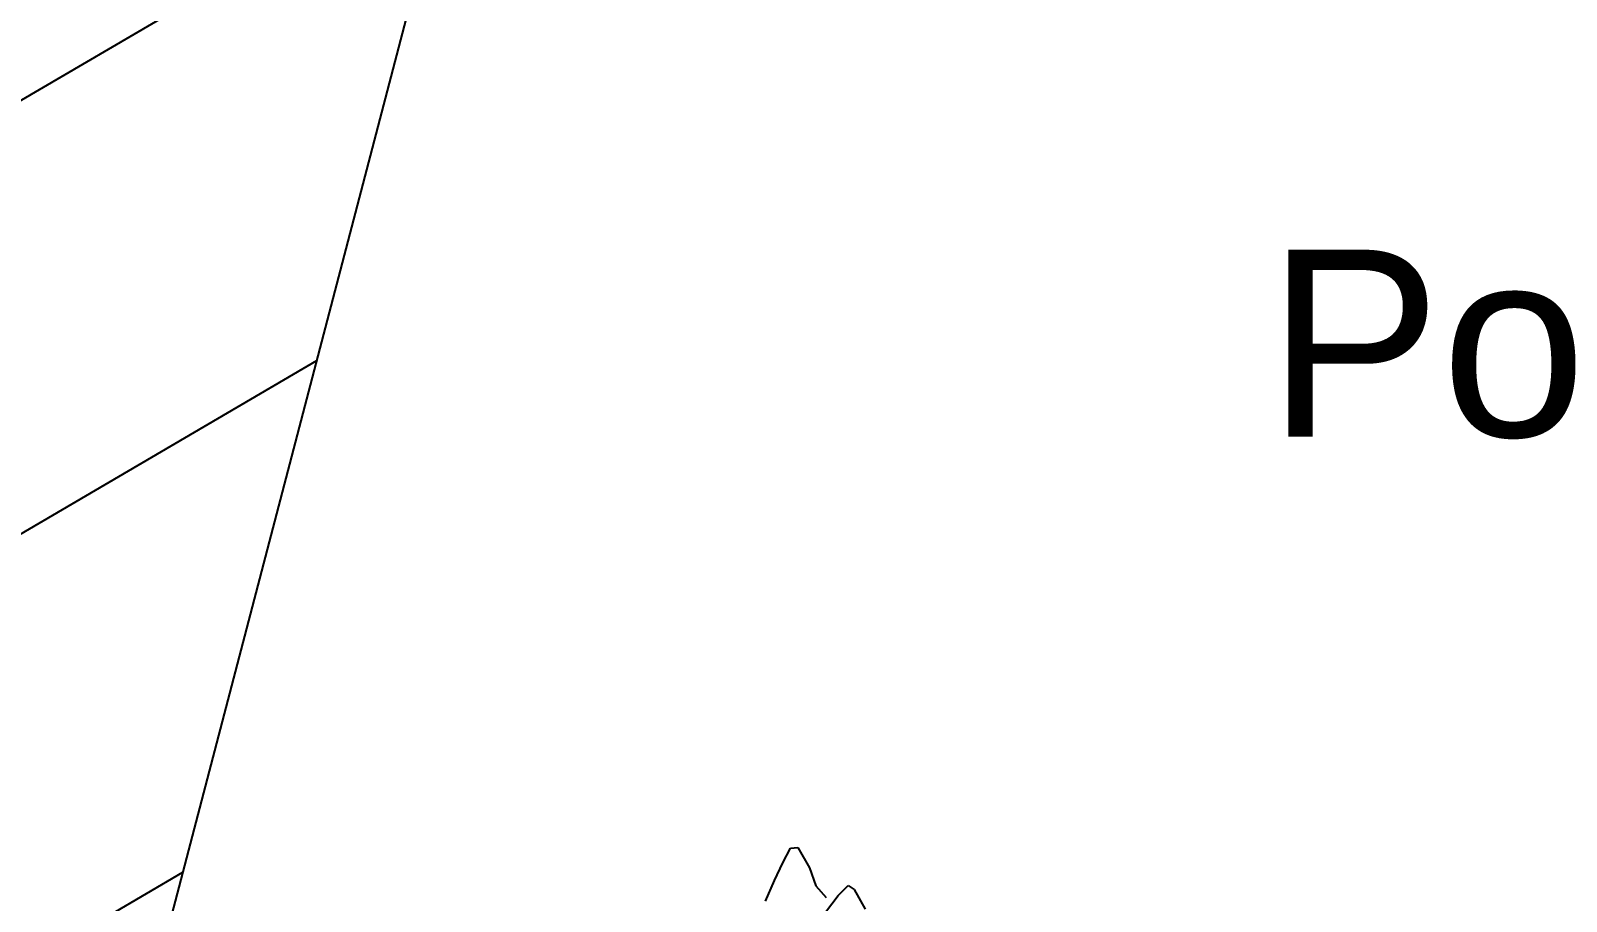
# Model space of a CAD drawing. Extents: x 524954 to 526204, y 9523489 to 9524010.
# Drawn here: x 525931.7 to 525939.91, y 9523723.8 to 9523728.45 of the extents above; entities that cross this region are included whole.
import ezdxf

# ---------------------------------------------------------------- set-up
doc = ezdxf.new("R2010")
doc.units = 0
doc.linetypes.add('ACAD_ISO12W100', pattern=[21, 12, -3, 0, -3, 0, -3])
doc.linetypes.add('CACHE2', pattern=[4.7625, 3.175, -1.5875])
for name, color, linetype in [('Arbre', 34, 'ACAD_ISO12W100'), ('Bati', 6, 'Continuous'), ('Bati_H', 1, 'Continuous'), ('Toponomie', 7, 'CACHE2')]:
    doc.layers.add(name, color=color, linetype=linetype)
doc.styles.get("Standard").update_dxf_attribs({"font": 'arial.ttf'})

# ---------------------------------------------------------------- blocks, each defined once
blk = doc.blocks.new('v088')
at = {"linetype": 'Continuous'}
for p, q in [((-0.0239, 12.3184), (0.0161, 12.3965)), ((0.0161, 12.3965), (0.0546, 12.3999)), ((0.0546, 12.3999), (0.1184, 12.2906)), ((-0.0686, 12.2238), (-0.0239, 12.3184)), ((0.1184, 12.2906), (0.1522, 12.1952)), ((-0.1179, 12.1126), (-0.0686, 12.2238)), ((0.1522, 12.1952), (0.2074, 12.1313)), ((0.2717, 12.1435), (0.3242, 12.1966)), ((0.3242, 12.1966), (0.3557, 12.1751)), ((0.3557, 12.1751), (0.415, 12.0689)), ((0.1746, 12.0155), (0.2717, 12.1435))]:
    blk.add_line(p, q, dxfattribs=at)

msp = doc.modelspace()

# ---------------------------------------------------------------- hatches: boundary and pattern name
at = {"layer": 'Bati_H'}
h = msp.add_hatch(dxfattribs=at)
h.set_pattern_fill('_U', color=256, scale=2, angle=210.34413, style=0, pattern_type=0)
h.set_pattern_definition([(210.344134748, (0, 0), (1.01038508956, -1.7260133171), [])])
h.paths.add_polyline_path([(525935.3297, 9523734.7279), (525907.6725, 9523741.9608), (525906.0073, 9523742.3963), (525905.5279, 9523740.7543), (525901.4467, 9523741.794), (525898.4694, 9523730.5407), (525902.5967, 9523729.6638), (525902.1229, 9523727.6608), (525931.0439, 9523719.9113), (525931.4285, 9523719.8107)])

# ---------------------------------------------------------------- linework, layer by layer
at = {"layer": 'Bati', "flags": 128}
msp.add_lwpolyline([(525935.3297, 9523734.7279), (525907.6725, 9523741.9608), (525906.0073, 9523742.3963), (525905.5279, 9523740.7543), (525901.4467, 9523741.794), (525898.4694, 9523730.5407), (525902.5967, 9523729.6638), (525902.1229, 9523727.6608), (525931.0439, 9523719.9113), (525931.4285, 9523719.8107)], close=True, dxfattribs=at)

# ---------------------------------------------------------------- block references
at = {"layer": 'Arbre'}
msp.add_blockref('v088', (525935.743, 9523711.684), dxfattribs=at)

# ---------------------------------------------------------------- texts
at = {"layer": 'Toponomie', "insert": (525919.0936, 9523727.2804), "char_height": 1, "width": 42.682977, "attachment_point": 1}
msp.add_mtext('\\pi19.211;Pompe', dxfattribs=at)

doc.saveas('drawing.dxf')
